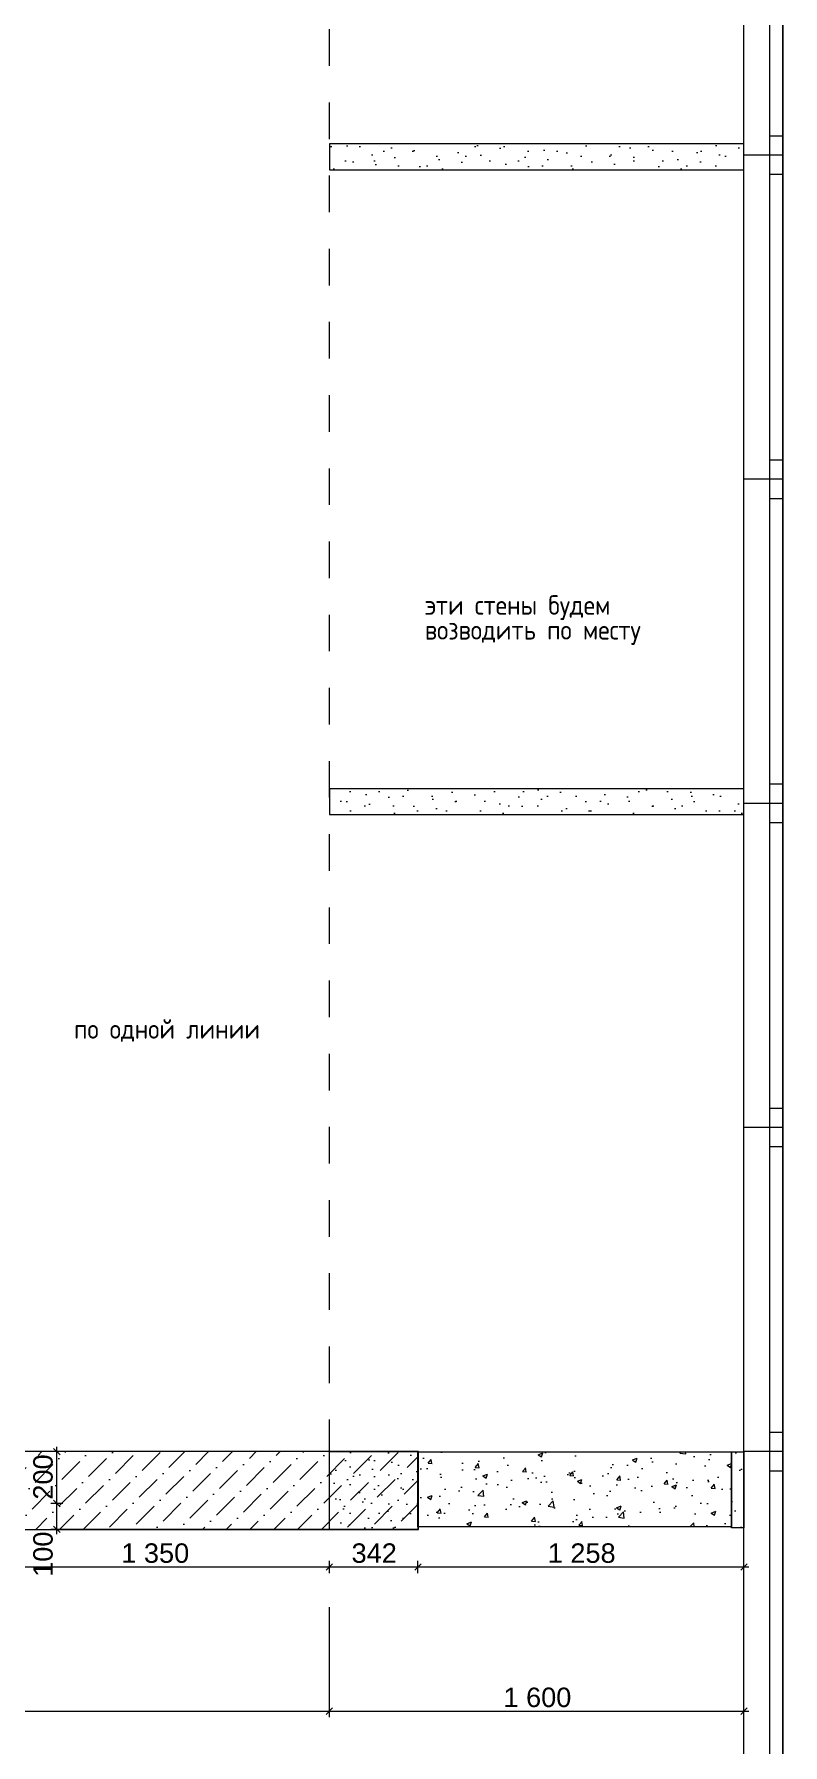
# Model space of a CAD drawing. Header units: millimetres. Extents: x 2336463 to 2579121, y 595385 to 778077.
# Drawn here: x 2433514 to 2436404, y 693180 to 699777 of the extents above; entities that cross this region are included whole.
import ezdxf

# ---------------------------------------------------------------- set-up
doc = ezdxf.new("R2010")
doc.units = ezdxf.units.MM
doc.header["$MEASUREMENT"] = 0
doc.linetypes.add('Штриховая', pattern=[282.222223, 141.111112, -141.111112])
for name, color, linetype, lineweight in [('+возводимые стены шриховка_Ном._пера__1', 7, 'Continuous', 13), ('Конструктив - Стены Несущие_Ном._пера__1', 7, 'Continuous', 13), ('Окна ARCHICAD_Ном._пера__1', 7, 'Continuous', 13), ('сит план_Ном._пера__1', 7, 'Continuous', 13)]:
    doc.layers.add(name, color=color, linetype=linetype, lineweight=lineweight)
for name, color, linetype, lineweight, true_color in [('+возводимые стены шриховка_Ном._пера__183', 7, 'Continuous', 0, 0xe8e8e8), ('+возводимые стены шриховка_Ном._пера__242', 7, 'Continuous', 13, 0x1b55b5), ('+размер возводимые стены_Ном._пера__242', 7, 'Continuous', 13, 0x1b55b5), ('Конструктив - Стены Несущие_Ном._пера__162', 7, 'Continuous', 5, 0xaaaaaa)]:
    doc.layers.add(name, color=color, linetype=linetype, lineweight=lineweight, true_color=true_color)
doc.layers.add('+размер возводимые стены', color=7, linetype='Continuous')
doc.layers.add('сит план', color=7, linetype='Continuous')
doc.styles.add('СГЕНЕРИР_СТИЛЬ_1', font='arial.ttf')
doc.styles.add('СГЕНЕРИР_СТИЛЬ_4', font='isocp.shx')
doc.dimstyles.new('СГЕНЕРИР_СТИЛЬ__1', dxfattribs={"dimtxt": 75, "dimasz": 23.75, "dimexe": 0.18, "dimexo": 300, "dimgap": 0, "dimtad": 1, "dimtih": 1, "dimtoh": 1, "dimdec": 0, "dimzin": 0, "dimdsep": 46, "dimtxsty": 'СГЕНЕРИР_СТИЛЬ_1', "dimblk": 'ARROWHEAD_6', "dimblk1": 'ARROWHEAD_6', "dimblk2": 'ARROWHEAD_6', "dimcen": 0.09, "dimclrd": 256, "dimclre": 256, "dimclrt": 256, "dimazin": 0, "dimtfac": 1, "dimtdec": 4, "dimtmove": 0, "dimatfit": 3, "dimfxl": 0, "dimtolj": 1, "dimtzin": 0, "dimarcsym": 0})
doc.dimstyles.new('СГЕНЕРИР_СТИЛЬ__2', dxfattribs={"dimtxt": 75, "dimasz": 23.75, "dimexe": 0.18, "dimexo": 300, "dimgap": 0, "dimtad": 1, "dimdec": 0, "dimzin": 0, "dimdsep": 46, "dimtxsty": 'СГЕНЕРИР_СТИЛЬ_1', "dimblk": 'ARROWHEAD_6', "dimblk1": 'ARROWHEAD_6', "dimblk2": 'ARROWHEAD_6', "dimcen": 0.09, "dimclrd": 256, "dimclre": 256, "dimclrt": 256, "dimazin": 0, "dimtfac": 1, "dimtdec": 4, "dimtmove": 0, "dimatfit": 3, "dimfxl": 0, "dimtolj": 1, "dimtzin": 0, "dimarcsym": 0})
pattern_1 = [(45, (2086872.015, 585988.686), (-55.684659, 55.684659), [0, -52.5, 0, -78.75]), (110, (2087047.015, 585988.686), (74.000794, 26.934086), [0, -38.5, 0, -66.5])]

# ---------------------------------------------------------------- blocks, each defined once
blk = doc.blocks.new('Окно 25_16')
at = {"layer": 'Окна ARCHICAD_Ном._пера__1', "color": 7, "linetype": 'Continuous', "lineweight": 13}
for p, q in [((-667.3, 100), (667.3, 100)), ((-667.3, 0), (-667.3, 100)), ((667.3, 0), (667.3, 100)), ((-667.3, 0), (-592.3, 0)), ((-667.3, -50), (-667.3, 0)), ((-667.3, -50), (-667.3, 0)), ((-592.3, 0), (-592.3, -50)), ((-592.3, 0), (592.3, 0)), ((592.3, -50), (592.3, 0)), ((592.3, 0), (667.3, 0)), ((667.3, -50), (667.3, 0)), ((667.3, -50), (667.3, 0)), ((-667.3, -50), (667.3, -50)), ((-592.3, -50), (-667.3, -50)), ((592.3, -50), (-592.3, -50)), ((667.3, -50), (592.3, -50))]:
    blk.add_line(p, q, dxfattribs=at)
blk = doc.blocks.new('Окно 25_10')
at = {"layer": 'Окна ARCHICAD_Ном._пера__1', "color": 7, "linetype": 'Continuous', "lineweight": 13}
for p, q in [((-625, 100), (625, 100)), ((-625, 0), (-625, 100)), ((625, 0), (625, 100)), ((-625, 0), (-550, 0)), ((-625, -50), (-625, 0)), ((-625, -50), (-625, 0)), ((-550, 0), (-550, -50)), ((-550, 0), (550, 0)), ((550, -50), (550, 0)), ((550, 0), (625, 0)), ((625, -50), (625, 0)), ((625, -50), (625, 0)), ((-625, -50), (625, -50)), ((-550, -50), (-625, -50)), ((550, -50), (-550, -50)), ((625, -50), (550, -50))]:
    blk.add_line(p, q, dxfattribs=at)
blk = doc.blocks.new('Стена_879', base_point=(2436403.7, 692966.8))
at = {"layer": 'Окна ARCHICAD_Ном._пера__1', "color": 7, "linetype": 'Continuous', "lineweight": 13, "zscale": 1000, "rotation": 89.99891644592846}
for name, p in [('Окно 25_10', (2436353.8, 699935.7)), ('Окно 25_10', (2436353.8, 698685.7)), ('Окно 25_10', (2436353.7, 697435.7)), ('Окно 25_10', (2436353.7, 696185.7)), ('Окно 25_10', (2436353.7, 694935.7)), ('Окно 25_16', (2436353.7, 693643.5))]:
    blk.add_blockref(name, p, dxfattribs=at)
blk = doc.blocks.new('*D3625', base_point=(2086872, 585813.7))
at = {"layer": '+размер возводимые стены_Ном._пера__242', "color": 152, "linetype": 'Continuous', "lineweight": 13, "true_color": 0x1b55b5}
for p, q in [((2433316, 693878.2), (2433291, 693853.2)), ((2433303.5, 693842.3), (2433303.5, 693889.2)), ((2433303.5, 693865.7), (2434653.3, 693865.7)), ((2434665.8, 693878.2), (2434640.8, 693853.2)), ((2434653.3, 693842.3), (2434653.3, 693889.2))]:
    blk.add_line(p, q, dxfattribs=at)
at = {"layer": '+размер возводимые стены_Ном._пера__242', "color": 152, "lineweight": 13, "true_color": 0x1b55b5, "insert": (2433850.1, 693880.7), "char_height": 75, "attachment_point": 7, "style": 'СГЕНЕРИР_СТИЛЬ_1'}
blk.add_mtext('\\A1;{\\pql;\\fArial|b0|i0|c204|p38;1\xa0350}', dxfattribs=at)
blk = doc.blocks.new('ARROWHEAD_6')
at = {"color": 0, "linetype": 'Continuous', "lineweight": 0}
for p, q in [((0, 0), (-1, 0)), ((-0.5, -0.5), (0.5, 0.5))]:
    blk.add_line(p, q, dxfattribs=at)
blk = doc.blocks.new('*D3626', base_point=(2086872, 585813.7))
at = {"layer": '+размер возводимые стены_Ном._пера__242', "color": 152, "linetype": 'Continuous', "lineweight": 13, "true_color": 0x1b55b5}
for p, q in [((2434665.8, 693878.2), (2434640.8, 693853.2)), ((2434653.3, 693842.3), (2434653.3, 693889.2)), ((2434653.3, 693865.7), (2434995.4, 693865.7)), ((2435007.9, 693878.2), (2434982.9, 693853.2)), ((2434995.4, 693842.3), (2434995.4, 693889.2))]:
    blk.add_line(p, q, dxfattribs=at)
at = {"layer": '+размер возводимые стены_Ном._пера__242', "color": 152, "lineweight": 13, "true_color": 0x1b55b5, "insert": (2434739, 693880.7), "char_height": 75, "attachment_point": 7, "style": 'СГЕНЕРИР_СТИЛЬ_1'}
blk.add_mtext('\\A1;{\\pql;\\fArial|b0|i0|c204|p38;342}', dxfattribs=at)
blk = doc.blocks.new('*D3627', base_point=(2086872, 585813.7))
at = {"layer": '+размер возводимые стены_Ном._пера__242', "color": 152, "linetype": 'Continuous', "lineweight": 13, "true_color": 0x1b55b5}
for p, q in [((2436253.7, 693842.3), (2436253.7, 694010.7)), ((2435007.9, 693878.2), (2434982.9, 693853.2)), ((2434995.4, 693842.3), (2434995.4, 693889.2)), ((2434995.4, 693865.7), (2436253.7, 693865.7)), ((2436241.2, 693853.2), (2436266.2, 693878.2)), ((2436253.7, 693865.7), (2436272.4, 693865.7))]:
    blk.add_line(p, q, dxfattribs=at)
at = {"layer": '+размер возводимые стены_Ном._пера__242', "color": 152, "lineweight": 13, "true_color": 0x1b55b5, "insert": (2435496.3, 693880.7), "char_height": 75, "attachment_point": 7, "style": 'СГЕНЕРИР_СТИЛЬ_1'}
blk.add_mtext('\\A1;{\\pql;\\fArial|b0|i0|c204|p38;1\xa0258}', dxfattribs=at)
blk = doc.blocks.new('*D3650', base_point=(2086872, 585813.7))
at = {"layer": '+размер возводимые стены_Ном._пера__242', "color": 152, "linetype": 'Continuous', "lineweight": 13, "true_color": 0x1b55b5}
for p, q in [((2431410, 693286), (2431410, 693710.7)), ((2434653.3, 693286), (2434653.3, 693710.7)), ((2431391.2, 693309.4), (2431410, 693309.4)), ((2431422.5, 693321.9), (2431397.5, 693296.9)), ((2431410, 693309.4), (2434653.3, 693309.4)), ((2434665.8, 693321.9), (2434640.8, 693296.9))]:
    blk.add_line(p, q, dxfattribs=at)
at = {"layer": '+размер возводимые стены_Ном._пера__242', "color": 152, "lineweight": 13, "true_color": 0x1b55b5, "insert": (2432903.4, 693324.4), "char_height": 75, "attachment_point": 7, "style": 'СГЕНЕРИР_СТИЛЬ_1'}
blk.add_mtext('\\A1;{\\pql;\\fArial|b0|i0|c204|p38;3\xa0243}', dxfattribs=at)
blk = doc.blocks.new('*D3651', base_point=(2086872, 585813.7))
at = {"layer": '+размер возводимые стены_Ном._пера__242', "color": 152, "linetype": 'Continuous', "lineweight": 13, "true_color": 0x1b55b5}
for p, q in [((2436253.7, 693286), (2436253.7, 694010.7)), ((2434653.3, 693286), (2434653.3, 693710.7)), ((2434665.8, 693321.9), (2434640.8, 693296.9)), ((2434653.3, 693309.4), (2436253.7, 693309.4)), ((2436241.2, 693296.9), (2436266.2, 693321.9)), ((2436253.7, 693309.4), (2436272.4, 693309.4))]:
    blk.add_line(p, q, dxfattribs=at)
at = {"layer": '+размер возводимые стены_Ном._пера__242', "color": 152, "lineweight": 13, "true_color": 0x1b55b5, "insert": (2435325.2, 693324.4), "char_height": 75, "attachment_point": 7, "style": 'СГЕНЕРИР_СТИЛЬ_1'}
blk.add_mtext('\\A1;{\\pql;\\fArial|b0|i0|c204|p38;1\xa0600}', dxfattribs=at)
blk = doc.blocks.new('*D4005', base_point=(2086872, 585813.7))
at = {"layer": '+размер возводимые стены_Ном._пера__242', "color": 152, "linetype": 'Continuous', "lineweight": 13, "true_color": 0x1b55b5}
for p, q in [((2433624.6, 694110.6), (2433577.8, 694110.6)), ((2433588.7, 694123.1), (2433613.7, 694098.1)), ((2433601.2, 694010.7), (2433601.2, 694110.6)), ((2434695.4, 694010.7), (2433577.8, 694010.7)), ((2433588.7, 694023.2), (2433613.7, 693998.2)), ((2433601.2, 693992), (2433601.2, 694010.7))]:
    blk.add_line(p, q, dxfattribs=at)
at = {"layer": '+размер возводимые стены_Ном._пера__242', "color": 152, "lineweight": 13, "true_color": 0x1b55b5, "insert": (2433586.2, 693827.5), "char_height": 75, "attachment_point": 7, "rotation": 90, "style": 'СГЕНЕРИР_СТИЛЬ_1'}
blk.add_mtext('\\A1;{\\pql;\\fArial|b0|i0|c204|p38;100}', dxfattribs=at)
blk = doc.blocks.new('*D4006', base_point=(2086872, 585813.7))
at = {"layer": '+размер возводимые стены_Ном._пера__242', "color": 152, "linetype": 'Continuous', "lineweight": 13, "true_color": 0x1b55b5}
for p, q in [((2434695.4, 694310.7), (2433577.8, 694310.7)), ((2433613.7, 694298.2), (2433588.7, 694323.2)), ((2433601.2, 694310.7), (2433601.2, 694329.5)), ((2433601.2, 694110.6), (2433601.2, 694310.7)), ((2433624.6, 694110.6), (2433577.8, 694110.6)), ((2433588.7, 694123.1), (2433613.7, 694098.1))]:
    blk.add_line(p, q, dxfattribs=at)
at = {"layer": '+размер возводимые стены_Ном._пера__242', "color": 152, "lineweight": 13, "true_color": 0x1b55b5, "insert": (2433586.2, 694125.3), "char_height": 75, "attachment_point": 7, "rotation": 90, "style": 'СГЕНЕРИР_СТИЛЬ_1'}
blk.add_mtext('\\A1;{\\pql;\\fArial|b0|i0|c204|p38;200}', dxfattribs=at)

msp = doc.modelspace()

# ---------------------------------------------------------------- hatches: boundary and pattern name
at = {"layer": '+возводимые стены шриховка_Ном._пера__183', "linetype": 'Continuous', "lineweight": 0, "true_color": 0xe8e8e8}
h = msp.add_hatch(dxfattribs=at)
h.set_pattern_fill('Штукатурка__Гипс_01', color=254, style=0, pattern_type=2)
h.set_pattern_definition(pattern_1)
h.paths.add_polyline_path([(2436253.7, 699354.4), (2434653.7, 699354.4), (2434653.7, 699254.4), (2436253.7, 699254.4)])
h = msp.add_hatch(dxfattribs=at)
h.set_pattern_fill('Штукатурка__Гипс_01', color=254, style=0, pattern_type=2)
h.set_pattern_definition(pattern_1)
h.paths.add_polyline_path([(2436253.7, 696867.4), (2434653.7, 696867.4), (2434653.7, 696767.4), (2436253.7, 696767.4)])
h = msp.add_hatch(dxfattribs=at)
h.set_pattern_fill('Штукатурка__Гипс_01', color=254, style=0, pattern_type=2)
h.set_pattern_definition(pattern_1)
h.paths.add_polyline_path([(2434653.3, 694310.7), (2434995.4, 694310.7), (2434995.4, 694010.7), (2434653.3, 694010.7)])
h = msp.add_hatch(dxfattribs=at)
h.set_pattern_fill('Штукатурка__Гипс_01', color=254, style=0, pattern_type=2)
h.set_pattern_definition(pattern_1)
h.paths.add_polyline_path([(2436205.4, 694310), (2436253.7, 694310), (2436253.7, 694017.3), (2436205.4, 694017.3)])
at = {"layer": 'Конструктив - Стены Несущие_Ном._пера__162', "linetype": 'Continuous', "lineweight": 5, "true_color": 0xaaaaaa}
h = msp.add_hatch(dxfattribs=at)
h.set_pattern_fill('Бетон_01', color=253, style=0, pattern_type=2)
h.set_pattern_definition([(45, (2086872.01, 585813.69), (-91.92388, 91.92388), [97.499996, -32.5, 0, -32.5]), (45, (2086883.5, 585917.1), (-91.92388, 91.92388), [97.499996, -32.5, 0, -32.5])])
h.paths.add_polyline_path([(2434997.2, 694310.7), (2432615.1, 694310.7), (2432615.1, 694010.7), (2434997.2, 694010.7)])
at = {"layer": 'сит план_Ном._пера__1', "linetype": 'Continuous', "lineweight": 13}
h = msp.add_hatch(dxfattribs=at)
h.set_pattern_fill('AR_CONC', style=0, pattern_type=2)
h.set_pattern_definition([(50, (2086872.01, 585813.69), (-182.18467, 15.939086), [19.05, -209.55]), (355, (2086872.01, 585813.69), (-35.24342, 191.05685), [15.24, -167.64058]), (100.451445, (2086887.2, 585812.36), (146.94125, 175.11775), [16.19001, -178.09024]), (46.1842, (2086872.01, 585864.49), (-271.07904, 42.04233), [28.575, -314.325]), (96.63556, (2086894.6, 585860.98), (237.40413, 247.42612), [24.28502, -267.1356]), (351.18415, (2086872.01, 585864.49), (237.40413, 247.42612), [22.85997, -251.45973]), (21, (2086897.41, 585851.79), (-151.61439, 102.2652), [19.05, -209.55]), (326, (2086897.41, 585851.79), (61.80203, 184.18797), [15.24, -167.64]), (71.451445, (2086910.05, 585843.26), (213.41642, 81.92277), [16.19001, -178.08994]), (37.5, (2086872.015, 585813.686), (3.088603, 84.555039), [0, -165.608, 0, -170.18, 0, -168.275]), (7.5, (2086872.015, 585813.69), (66.819663, 100.180575), [0, -97.028, 0, -161.798, 0, -64.135]), (327.5, (2086815.37, 585813.686), (-135.590595, 5.728744), [0, -63.5, 0, -198.12, 0, -262.89]), (317.5, (2086789.97, 585813.69), (148.12918, 25.42649), [0, -82.55, 0, -131.572, 0, -186.69])])
h.paths.add_polyline_path([(2436205.4, 694020), (2434995.4, 694020), (2434995.4, 694310), (2436205.4, 694310)])

# ---------------------------------------------------------------- linework, layer by layer
at = {"layer": '+возводимые стены шриховка_Ном._пера__1', "color": 7, "linetype": 'Штриховая', "lineweight": 13}
msp.add_line((2434653.3, 694010.7), (2434653.3, 712275.7), dxfattribs=at)
at = {"layer": '+возводимые стены шриховка_Ном._пера__1', "color": 7, "linetype": 'Continuous', "lineweight": 13, "flags": 128}
for points in [[(2436253.7, 699354.4), (2434653.7, 699354.4), (2434653.7, 699254.4), (2436253.7, 699254.4)], [(2436253.7, 696867.4), (2434653.7, 696867.4), (2434653.7, 696767.4), (2436253.7, 696767.4)], [(2434653.3, 694310.7), (2434995.4, 694310.7), (2434995.4, 694010.7), (2434653.3, 694010.7)], [(2436205.4, 694310), (2436253.7, 694310), (2436253.7, 694017.3), (2436205.4, 694017.3)]]:
    msp.add_lwpolyline(points, close=True, dxfattribs=at)
at = {"layer": 'Конструктив - Стены Несущие_Ном._пера__1', "color": 7, "linetype": 'Continuous', "lineweight": 13, "flags": 128}
msp.add_lwpolyline([(2434997.2, 694310.7), (2432615.1, 694310.7), (2432615.1, 694010.7), (2434997.2, 694010.7)], close=True, dxfattribs=at)
at = {"layer": 'сит план_Ном._пера__1', "color": 7, "linetype": 'Continuous', "lineweight": 13, "flags": 128}
msp.add_lwpolyline([(2436205.4, 694020), (2434995.4, 694020), (2434995.4, 694310), (2436205.4, 694310)], close=True, dxfattribs=at)

# ---------------------------------------------------------------- block references
at = {"layer": 'сит план', "color": 7, "lineweight": 13}
msp.add_blockref('Стена_879', (2436403.7, 692966.8), dxfattribs=at)

# ---------------------------------------------------------------- texts
at = {"layer": '+возводимые стены шриховка_Ном._пера__242', "color": 152, "linetype": 'Continuous', "lineweight": 13, "true_color": 0x1b55b5, "insert": (2435021.8, 697613.3), "char_height": 75, "attachment_point": 1, "line_spacing_factor": 0.766656, "style": 'СГЕНЕРИР_СТИЛЬ_4'}
msp.add_mtext('\\A1;{\\pql;\\Fisocp.shx;эти стены будем\\P\\pql;\\Fisocp.shx;возводить по месту}', dxfattribs=at)
at = {"layer": '+возводимые стены шриховка_Ном._пера__242', "color": 152, "linetype": 'Continuous', "lineweight": 13, "true_color": 0x1b55b5, "insert": (2433667.4, 695978.2), "char_height": 75, "attachment_point": 1, "style": 'СГЕНЕРИР_СТИЛЬ_4'}
msp.add_mtext('\\A1;{\\pql;\\Fisocp.shx;по одной линии}', dxfattribs=at)

# ---------------------------------------------------------------- dimensions: what is measured, and where the dimension line sits
at = {"layer": '+размер возводимые стены', "color": 152, "linetype": 'Continuous', "lineweight": 13, "true_color": 0x1b55b5}
for base, p1, p2, picture, middle in [((2433601.2, 694310.7), (2433303.5, 694110.6), (2434995.4, 694310.7), '*D4006', (2433548.7, 694211.1)), ((2433601.2, 694110.6), (2434995.4, 694010.7), (2433303.5, 694110.6), '*D4005', (2433548.7, 693913.3))]:
    dim = msp.add_linear_dim(base=base, p1=p1, p2=p2, angle=90, dimstyle='СГЕНЕРИР_СТИЛЬ__2', dxfattribs=at)
    dim.commit()
    dim.dimension.update_dxf_attribs({"geometry": picture, "text_midpoint": middle, "dimtype": 160, "text_rotation": 90})
for base, p1, p2, picture, middle in [((2436253.7, 693309.4), (2434653.3, 694010.7), (2436253.7, 694310.7), '*D3651', (2435454.1, 693361.9)), ((2436253.7, 693865.7), (2434995.4, 694010.7), (2436253.7, 694310.7), '*D3627', (2435625.2, 693918.2)), ((2434653.3, 693865.7), (2433303.5, 694010.7), (2434653.3, 694010.7), '*D3625', (2433979, 693918.2)), ((2434653.3, 693309.4), (2431410, 694010.7), (2434653.3, 694010.7), '*D3650', (2433032.2, 693361.9)), ((2434995.4, 693865.7), (2434653.3, 694010.7), (2434995.4, 694010.7), '*D3626', (2434824.7, 693918.2))]:
    dim = msp.add_linear_dim(base=base, p1=p1, p2=p2, dimstyle='СГЕНЕРИР_СТИЛЬ__1', dxfattribs=at)
    dim.commit()
    dim.dimension.update_dxf_attribs({"geometry": picture, "text_midpoint": middle, "dimtype": 160})

doc.saveas('drawing.dxf')
